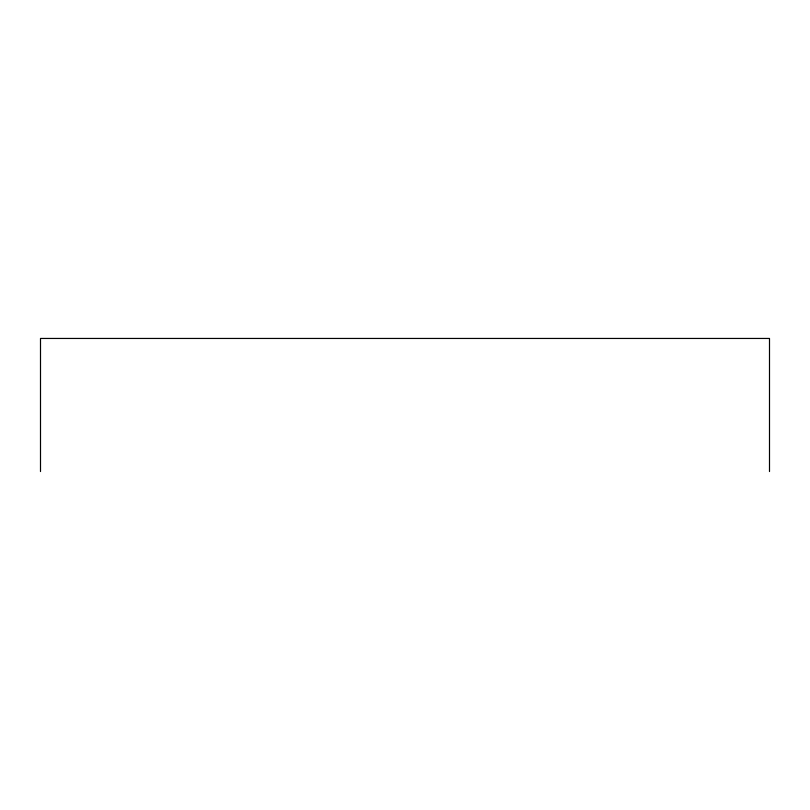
<?xml version="1.0" encoding="UTF-8"?>
<svg xmlns="http://www.w3.org/2000/svg" width="810" height="810" viewBox="0 0 810 810"><rect width="100%" height="100%" fill="white"/><g stroke="black" fill="none" stroke-linecap="round" stroke-linejoin="round"><path stroke-width="1.21" d="M769.5 471.552L769.5 338.448L40.5 338.448L40.5 471.552"/></g></svg>
